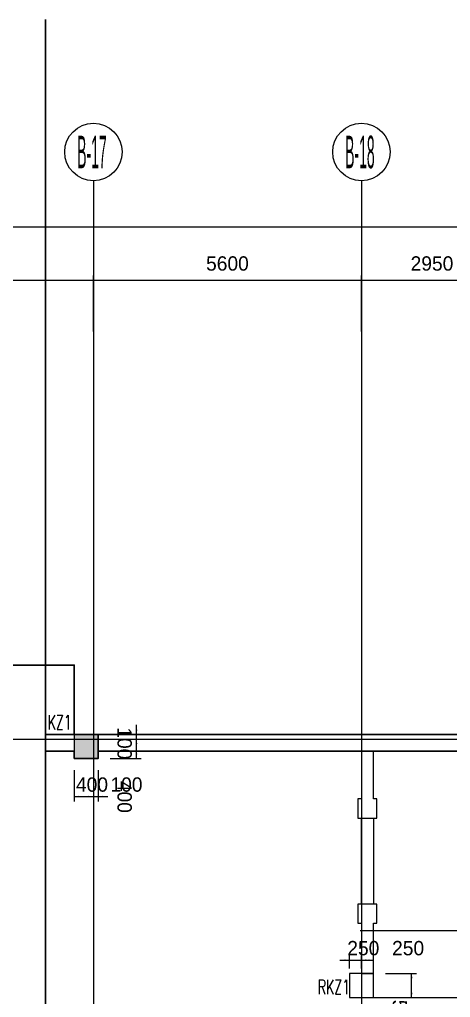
# Model space of a CAD drawing. Extents: x 19107 to 699106, y -67310 to 245688.
# Drawn here: x 591964 to 600968, y 225238 to 245688 of the extents above; entities that cross this region are included whole.
import ezdxf

# ---------------------------------------------------------------- set-up
doc = ezdxf.new("R2010")
doc.units = 0
doc.header["$LTSCALE"] = 100
doc.header["$MEASUREMENT"] = 0
for name, color, linetype in [('DIM', 3, 'Continuous'), ('DOTE', 253, 'Continuous'), ('HATCH', 254, 'Continuous'), ('L-AXIS', 3, 'Continuous'), ('Q-门框', 6, 'Continuous'), ('WALL', 3, 'Continuous')]:
    doc.layers.add(name, color=color, linetype=linetype)
doc.layers.add('Select Column Frame Position', color=7, linetype='Continuous', lineweight=0)
doc.styles.get("Standard").update_dxf_attribs({"font": 'standard'})
doc.styles.add('汉字', font='汉字')
doc.dimstyles.get("Standard").update_dxf_attribs({"dimtxt": 300, "dimasz": 100, "dimexe": 100, "dimexo": 250, "dimgap": 100, "dimtad": 0, "dimtoh": 1, "dimdec": 0, "dimdsep": 46, "dimcen": 0.09, "dimclrt": 7, "dimadec": 0, "dimazin": 0, "dimtfac": 1, "dimtdec": 4, "dimtofl": 0, "dimtmove": 0, "dimatfit": 3, "dimfxl": 1, "dimtolj": 1, "dimtzin": 0, "dimarcsym": 0})

# ---------------------------------------------------------------- blocks, each defined once
blk = doc.blocks.new('*D4061')
at = {"layer": 'L-AXIS', "color": 0, "linetype": 'ByBlock', "lineweight": -2}
for p, q in [((494858, 239398), (494858, 241456)), ((494858, 241356), (656958, 241356)), ((656958, 239398), (656958, 241456))]:
    blk.add_line(p, q, dxfattribs=at)
for points in [[(494858, 241356), (494958, 241372), (494958, 241339)], [(656958, 241356), (656858, 241339), (656858, 241372)]]:
    blk.add_solid(points, dxfattribs=at)
at = {"layer": 'L-AXIS', "color": 7, "linetype": 'Continuous', "lineweight": -2, "insert": (548151, 241706), "char_height": 300, "width": 1106.67, "attachment_point": 5, "style": '汉字'}
blk.add_mtext('162100', dxfattribs=at)
blk = doc.blocks.new('*D1458')
at = {"layer": 'L-AXIS', "color": 0, "linetype": 'ByBlock', "lineweight": -2}
for p, q in [((585258, 239163), (585258, 240335)), ((593508, 239163), (593508, 240335)), ((585258, 240235), (593508, 240235))]:
    blk.add_line(p, q, dxfattribs=at)
for points in [[(585258, 240235), (585358, 240251), (585358, 240218)], [(593508, 240235), (593408, 240218), (593408, 240251)]]:
    blk.add_solid(points, dxfattribs=at)
at = {"layer": 'L-AXIS', "color": 7, "linetype": 'Continuous', "lineweight": -2, "insert": (589383, 240585), "char_height": 300, "width": 780, "attachment_point": 5, "style": '汉字'}
blk.add_mtext('8250', dxfattribs=at)
blk = doc.blocks.new('*D5104')
at = {"layer": 'L-AXIS', "color": 0, "linetype": 'ByBlock', "lineweight": -2}
for p, q in [((593508, 239163), (593508, 240335)), ((599108, 239163), (599108, 240335)), ((593508, 240235), (599108, 240235))]:
    blk.add_line(p, q, dxfattribs=at)
for points in [[(593508, 240235), (593608, 240251), (593608, 240218)], [(599108, 240235), (599008, 240218), (599008, 240251)]]:
    blk.add_solid(points, dxfattribs=at)
at = {"layer": 'L-AXIS', "color": 7, "linetype": 'Continuous', "lineweight": -2, "insert": (596308, 240585), "char_height": 300, "width": 775, "attachment_point": 5, "style": '汉字'}
blk.add_mtext('5600', dxfattribs=at)
blk = doc.blocks.new('_AXISO')
blk.add_circle((0, 0), 0.5)
blk = doc.blocks.new('*D119')
at = {"layer": 'L-AXIS', "color": 0, "linetype": 'ByBlock', "lineweight": -2}
for p, q in [((599108, 239163), (599108, 240335)), ((602058, 239163), (602058, 240335)), ((599108, 240235), (602058, 240235))]:
    blk.add_line(p, q, dxfattribs=at)
for points in [[(599108, 240235), (599208, 240251), (599208, 240218)], [(602058, 240235), (601958, 240218), (601958, 240251)]]:
    blk.add_solid(points, dxfattribs=at)
at = {"layer": 'L-AXIS', "color": 7, "linetype": 'Continuous', "lineweight": -2, "insert": (600583, 240585), "char_height": 300, "width": 775, "attachment_point": 5, "style": '汉字'}
blk.add_mtext('2950', dxfattribs=at)
blk = doc.blocks.new('*D1983')
at = {"layer": 'DIM', "color": 0, "linetype": 'ByBlock', "lineweight": -2}
for p, q in [((598658, 226017), (599308, 226017)), ((598858, 225846), (598858, 226117)), ((599108, 225846), (599108, 226117))]:
    blk.add_line(p, q, dxfattribs=at)
for points in [[(598858, 226017), (598758, 226001), (598758, 226034)], [(599108, 226017), (599208, 226034), (599208, 226001)]]:
    blk.add_solid(points, dxfattribs=at)
at = {"layer": 'DIM', "color": 7, "linetype": 'Continuous', "lineweight": -2, "insert": (599148, 226267), "char_height": 300, "width": 566.67, "attachment_point": 5, "style": '汉字'}
blk.add_mtext('250', dxfattribs=at)
blk = doc.blocks.new('*D2292')
at = {"layer": 'DIM', "color": 0, "linetype": 'ByBlock', "lineweight": -2}
for p, q in [((599108, 225846), (599108, 226117)), ((599108, 226017), (599358, 226017)), ((599358, 225846), (599358, 226117))]:
    blk.add_line(p, q, dxfattribs=at)
for points in [[(599108, 226017), (599208, 226034), (599208, 226001)], [(599358, 226017), (599258, 226001), (599258, 226034)]]:
    blk.add_solid(points, dxfattribs=at)
at = {"layer": 'DIM', "color": 7, "linetype": 'Continuous', "lineweight": -2, "insert": (600084, 226267), "char_height": 300, "width": 566.67, "attachment_point": 5, "style": '汉字'}
blk.add_mtext('250', dxfattribs=at)
blk = doc.blocks.new('*D2642')
at = {"layer": 'DIM', "color": 0, "linetype": 'ByBlock', "lineweight": -2}
for p, q in [((599608, 225738), (600258, 225738)), ((600158, 225238), (600158, 225738)), ((599608, 225238), (600258, 225238))]:
    blk.add_line(p, q, dxfattribs=at)
for points in [[(600158, 225738), (600175, 225638), (600141, 225638)], [(600158, 225238), (600141, 225338), (600175, 225338)]]:
    blk.add_solid(points, dxfattribs=at)
at = {"layer": 'DIM', "color": 7, "linetype": 'Continuous', "lineweight": -2, "insert": (599908, 224855), "char_height": 300, "width": 566.67, "attachment_point": 5, "rotation": 270, "style": '汉字'}
blk.add_mtext('500', dxfattribs=at)
blk = doc.blocks.new('*D2961')
at = {"layer": 'DIM', "color": 0, "linetype": 'ByBlock', "lineweight": -2}
for p, q in [((593108, 229988), (593108, 229338)), ((593508, 229988), (593508, 229338)), ((593108, 229438), (593508, 229438))]:
    blk.add_line(p, q, dxfattribs=at)
for points in [[(593108, 229438), (593208, 229455), (593208, 229421)], [(593508, 229438), (593408, 229421), (593408, 229455)]]:
    blk.add_solid(points, dxfattribs=at)
at = {"layer": 'DIM', "color": 7, "linetype": 'Continuous', "lineweight": -2, "insert": (593478, 229688), "char_height": 300, "width": 576.67, "attachment_point": 5, "style": '汉字'}
blk.add_mtext('400', dxfattribs=at)
blk = doc.blocks.new('*D697')
at = {"layer": 'DIM', "color": 0, "linetype": 'ByBlock', "lineweight": -2}
for p, q in [((593508, 229988), (593508, 229338)), ((593608, 229988), (593608, 229338)), ((593308, 229438), (593808, 229438))]:
    blk.add_line(p, q, dxfattribs=at)
for points in [[(593508, 229438), (593408, 229421), (593408, 229455)], [(593608, 229438), (593708, 229455), (593708, 229421)]]:
    blk.add_solid(points, dxfattribs=at)
at = {"layer": 'DIM', "color": 7, "linetype": 'Continuous', "lineweight": -2, "insert": (594198, 229688), "char_height": 300, "width": 476.67, "attachment_point": 5, "style": '汉字'}
blk.add_mtext('100', dxfattribs=at)
blk = doc.blocks.new('*D1016')
at = {"layer": 'DIM', "color": 0, "linetype": 'ByBlock', "lineweight": -2}
for p, q in [((593858, 230638), (594508, 230638)), ((594408, 230238), (594408, 230638)), ((593858, 230238), (594508, 230238))]:
    blk.add_line(p, q, dxfattribs=at)
for points in [[(594408, 230638), (594425, 230538), (594391, 230538)], [(594408, 230238), (594391, 230338), (594425, 230338)]]:
    blk.add_solid(points, dxfattribs=at)
at = {"layer": 'DIM', "color": 7, "linetype": 'Continuous', "lineweight": -2, "insert": (594158, 229432), "char_height": 300, "width": 576.67, "attachment_point": 5, "rotation": 270, "style": '汉字'}
blk.add_mtext('400', dxfattribs=at)
blk = doc.blocks.new('*D1376')
at = {"layer": 'DIM', "color": 0, "linetype": 'ByBlock', "lineweight": -2}
for p, q in [((594408, 230438), (594408, 230938)), ((593858, 230738), (594508, 230738)), ((593858, 230638), (594508, 230638))]:
    blk.add_line(p, q, dxfattribs=at)
for points in [[(594408, 230738), (594391, 230838), (594425, 230838)], [(594408, 230638), (594425, 230538), (594391, 230538)]]:
    blk.add_solid(points, dxfattribs=at)
at = {"layer": 'DIM', "color": 7, "linetype": 'Continuous', "lineweight": -2, "insert": (594158, 230552), "char_height": 300, "width": 476.67, "attachment_point": 5, "rotation": 270, "style": '汉字'}
blk.add_mtext('100', dxfattribs=at)
blk = doc.blocks.new('后浇带现场')
at = {"color": 6, "lineweight": 30}
blk.add_lwpolyline([(714656, 762040), (714656, 738930), (710056, 738930), (710056, 730049), (775507, 730049), (775507, 772730)], dxfattribs=at)

msp = doc.modelspace()

# ---------------------------------------------------------------- hatches: boundary and pattern name
at = {"layer": 'HATCH'}
msp.add_hatch(color=256, dxfattribs=at).paths.add_polyline_path([(593108.1, 230237.9), (593608.1, 230237.9), (593608.1, 230737.9), (593108.1, 230737.9)], flags=0)

# ---------------------------------------------------------------- linework, layer by layer
at = {"color": 6, "lineweight": 30}
msp.add_lwpolyline([(476181.3, 232428.8), (494258.1, 233154.4), (494258.1, 231537.9), (540808.1, 231537.9), (540808.1, 232387.9), (590208.1, 232387.9), (590208.1, 232187.9), (593108.1, 232187.9), (593108.1, 230737.9), (608058.1, 230737.9), (608058.1, 231687.9), (648158.1, 231687.9), (648158.1, 230737.9), (657058.1, 230737.9), (657158.1, 196187.9), (658248.2, 196187.9), (663075.9, 83077.9), (659946, 47787.8), (654318.1, 48286.9), (653832.2, 42808.4), (496133.5, 56794.9), (482757.4, 68610.1), (476181.3, 232428.8)], dxfattribs=at)
at = {"color": 2, "lineweight": 30}
msp.add_lwpolyline([(592508.1, 230737.9), (592508.1, 230387.9), (593108.1, 230387.9), (593108.1, 230237.9), (593608.1, 230237.9), (593608.1, 230387.9), (604008.1, 230387.9), (604008.1, 230737.9), (592508.1, 230737.9)], dxfattribs=at)
at = {"layer": 'DOTE'}
for p, q in [((593508.1, 238913.1), (593508.1, 197087.9)), ((599108.1, 238913.1), (599108.1, 190087.9)), ((590108.1, 230637.9), (664810.3, 230637.9)), ((599084.7, 226637.9), (664768.6, 226637.9)), ((599084.7, 225237.9), (664768.6, 225237.9))]:
    msp.add_line(p, q, dxfattribs=at)
at = {"layer": 'L-AXIS'}
for p, q in [((593508.1, 242318.6), (593508.1, 238913.1)), ((593508.1, 242318.6), (593508.1, 238913.1)), ((593508.1, 242318.6), (593508.1, 238913.1)), ((599108.1, 242318.6), (599108.1, 238913.1)), ((599108.1, 242318.6), (599108.1, 238913.1)), ((599108.1, 242318.6), (599108.1, 238913.1))]:
    msp.add_line(p, q, dxfattribs=at)
at = {"layer": 'Q-门框'}
msp.add_lwpolyline([(599108.1, 228987.9), (599358.1, 228987.9), (599358.1, 227187.9), (599108.1, 227187.9)], close=True, dxfattribs=at)
at = {"layer": 'Select Column Frame Position', "color": 7, "linetype": 'Continuous', "lineweight": -3}
for points in [[(593108.1, 230237.9), (593608.1, 230237.9), (593608.1, 230737.9), (593108.1, 230737.9), (593108.1, 230237.9)], [(598858.1, 225237.9), (599358.1, 225237.9), (599358.1, 225737.9), (598858.1, 225737.9), (598858.1, 225237.9)]]:
    msp.add_lwpolyline(points, dxfattribs=at)
at = {"layer": 'WALL'}
for points in [[(599433.1, 229387.9), (599358.1, 229387.9), (599358.1, 230387.9), (604008.1, 230387.9), (604008.1, 230737.9), (593608.1, 230737.9), (593608.1, 230387.9), (599108.1, 230387.9), (599108.1, 229387.9), (599033.1, 229387.9), (599033.1, 228987.9), (599433.1, 228987.9)], [(599033.1, 227187.9), (599033.1, 226787.9), (599108.1, 226787.9), (599108.1, 225737.9), (599358.1, 225737.9), (599358.1, 226787.9), (599433.1, 226787.9), (599433.1, 227187.9)]]:
    msp.add_lwpolyline(points, close=True, dxfattribs=at)

# ---------------------------------------------------------------- block references
at = {"color": 3, "lineweight": 30}
msp.add_blockref('后浇带现场', (-182998.7, -527042.1), dxfattribs=at)
at = {"layer": 'L-AXIS'}
ref = msp.add_blockref('_AXISO', (593508.1, 242918.6), dxfattribs=dict(at, xscale=1199.999999999997, yscale=1200, rotation=359.9996457873818))
ref.add_attrib('A', 'B-17', (593168.7, 242579.2), dxfattribs={"height": 678.82, "style": '汉字', "width": 0.320988})
ref = msp.add_blockref('_AXISO', (599108.1, 242918.6), dxfattribs=dict(at, xscale=1199.999999999997, yscale=1200, rotation=359.9996457873818))
ref.add_attrib('A', 'B-18', (598768.7, 242579.2), dxfattribs={"height": 678.82, "style": '汉字', "width": 0.320988})

# ---------------------------------------------------------------- texts
at = {"color": 200, "linetype": 'Continuous', "lineweight": -3, "width": 0.7}
msp.add_text('KZ1', height=300, dxfattribs=at).set_placement((592550.3, 230844))
at = {"color": 150, "linetype": 'Continuous', "lineweight": -3, "width": 0.7}
msp.add_text('RKZ1', height=300, dxfattribs=at).set_placement((598195.3, 225304.5))

# ---------------------------------------------------------------- dimensions: what is measured, and where the dimension line sits
at = {"layer": 'DIM', "color": 200}
for p1, p2, distance, picture, middle in [((593608.1, 230637.9), (593608.1, 230737.9), -800, '*D1376', (594158.1, 230939.9)), ((593608.1, 230237.9), (593608.1, 230637.9), -800, '*D1016', (594158.1, 230019.9)), ((593108.1, 230237.9), (593508.1, 230237.9), -800, '*D2961', (592890, 229687.9)), ((593508.1, 230237.9), (593608.1, 230237.9), -800, '*D697', (593810, 229687.9)), ((598858.1, 225595.6), (599108.1, 225595.6), 421.9, '*D1983', (598640, 226267.5)), ((599108.1, 225595.6), (599358.1, 225595.6), 421.9, '*D2292', (599576.1, 226267.5)), ((599358.1, 225237.9), (599358.1, 225737.9), -800, '*D2642', (599908.1, 225487.9))]:
    dim = msp.add_aligned_dim(p1=p1, p2=p2, distance=distance, dimstyle='Standard', dxfattribs=at)
    dim.commit()
    dim.dimension.update_dxf_attribs({"geometry": picture, "text_midpoint": middle})
at = {"layer": 'L-AXIS'}
for base, p1, p2, picture, middle in [((656958.1, 241355.5), (494858.1, 239148.3), (656958.1, 239148.3), '*D4061', (548150.6, 241705.5)), ((593508.1, 240234.6), (585258.1, 238913.1), (593508.1, 238913.1), '*D1458', (589383.1, 240584.6)), ((599108.1, 240234.6), (593508.1, 238913.1), (599108.1, 238913.1), '*D5104', (596308.1, 240584.6)), ((602058.1, 240234.6), (599108.1, 238913.1), (602058.1, 238913.1), '*D119', (600583.1, 240584.6))]:
    dim = msp.add_linear_dim(base=base, p1=p1, p2=p2, dimstyle='Standard', dxfattribs=at)
    dim.commit()
    dim.dimension.update_dxf_attribs({"geometry": picture, "text_midpoint": middle})

doc.saveas('drawing.dxf')
